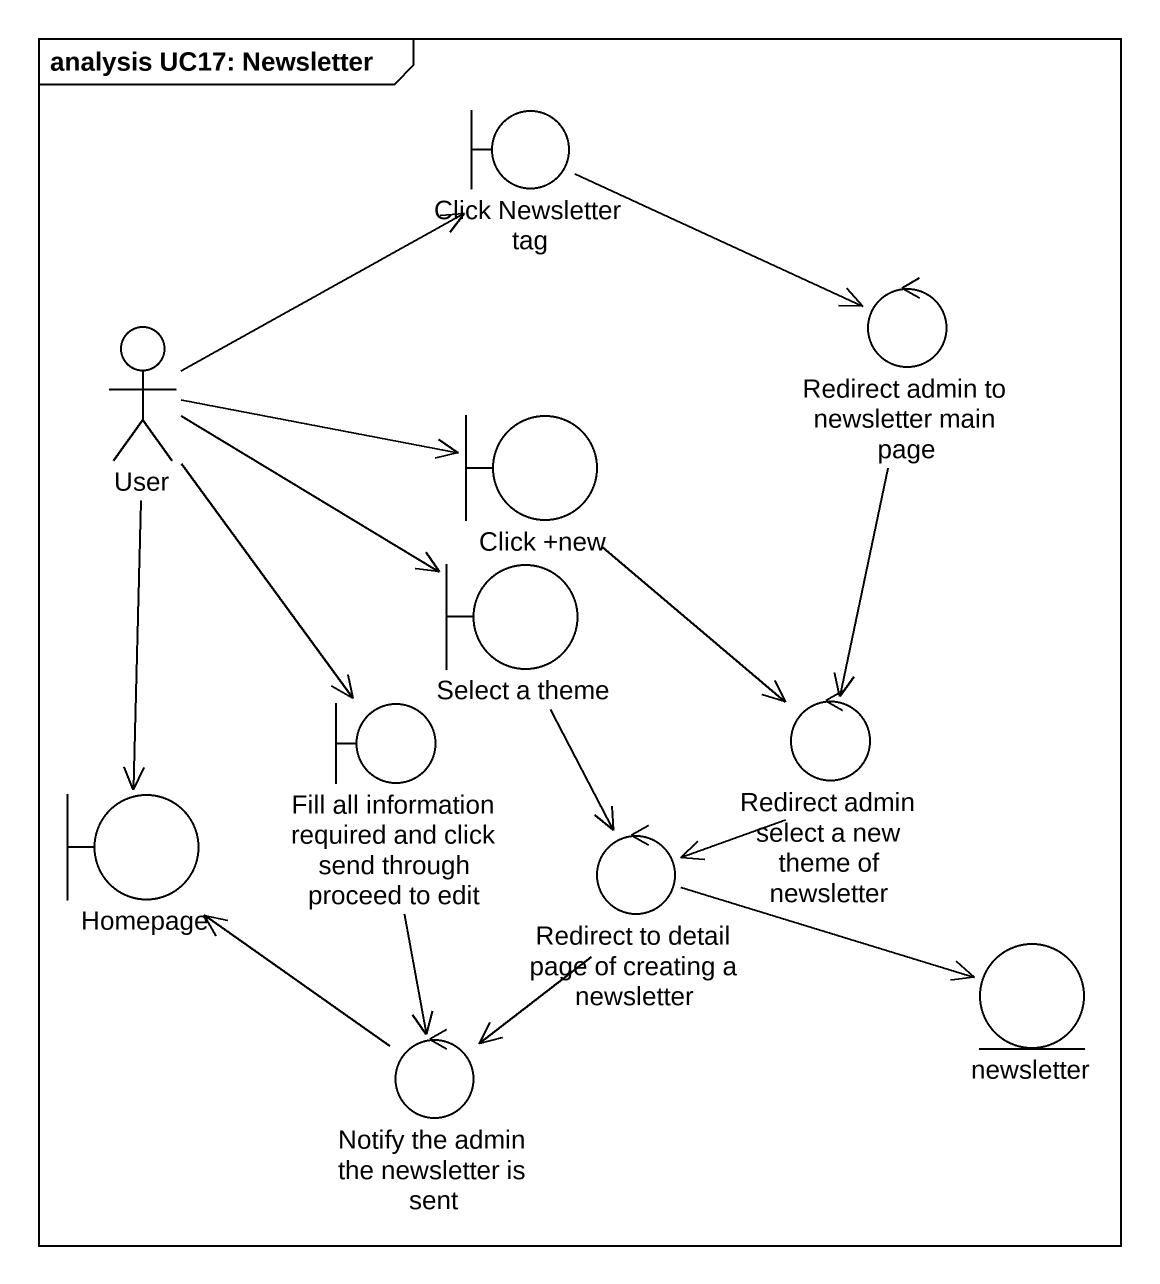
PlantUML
@startuml
mainframe analysis UC17: Newsletter
boundary "Click Newsletter tag" as Click_Newsletter_tag
control "Redirect admin to newsletter main page" as Redirect_admin_to
actor User
boundary "Click +new" as Click_new
boundary "Select a theme" as Select_a_theme
boundary "Fill all information required and click send through proceed to edit" as Fill_all_information
control "Redirect admin select a new theme of newsletter" as Redirect_admin_select_a_new
boundary Homepage
control "Redirect to detail page of creating a newsletter" as Redirect_to_detail_page_of
entity newsletter
control "Notify the admin the newsletter is sent" as Notify_the_admin_the
Click_Newsletter_tag -right-> Redirect_admin_to
Redirect_admin_to --> Redirect_admin_select_a_new
User -up-> Click_Newsletter_tag
User -right-> Click_new
User -right-> Select_a_theme
User --> Fill_all_information
User --> Homepage
Click_new --> Redirect_admin_select_a_new
Select_a_theme --> Redirect_to_detail_page_of
Fill_all_information --> Notify_the_admin_the
Redirect_admin_select_a_new --> Redirect_to_detail_page_of
Redirect_to_detail_page_of -right-> newsletter
Redirect_to_detail_page_of --> Notify_the_admin_the
Notify_the_admin_the -up-> Homepage
@enduml
